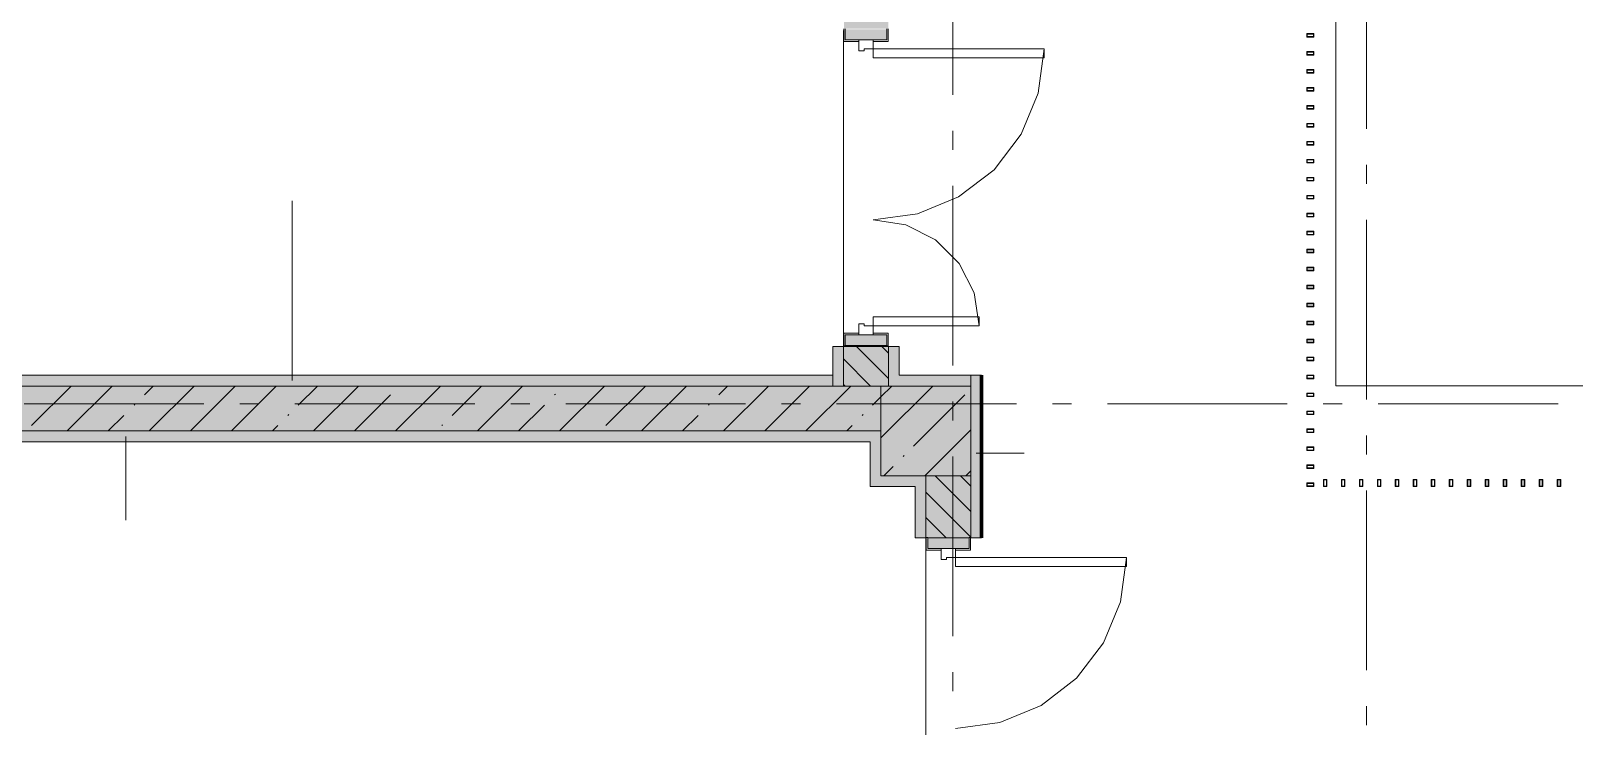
# Model space of a CAD drawing. Header units: millimetres. Extents: x -537608 to 253996, y -217170 to 186033.
# Drawn here: x -314203 to -305622, y 159128 to 162997 of the extents above; entities that cross this region are included whole.
import ezdxf

# ---------------------------------------------------------------- set-up
doc = ezdxf.new("R2010")
doc.units = ezdxf.units.MM
doc.layers.add('16) Лак 1.6м', color=160, linetype='Continuous', lineweight=90)
doc.layers.add('PDF _Геометрия', color=7, linetype='Continuous')
doc.layers.add('PDF _Сплошная заливка', color=7, linetype='Continuous', true_color=0xffffff)

msp = doc.modelspace()

# ---------------------------------------------------------------- hatches: boundary and pattern name
at = {"layer": 'PDF _Сплошная заливка', "transparency": 33554559}
h = msp.add_hatch(color=256, dxfattribs=at)
h.paths.add_polyline_path([(-309684.1803, 161020.9058), (-309434.1793, 161020.9058), (-309434.1793, 161241.2542), (-309684.1803, 161241.2542)], flags=0)
h.paths.add_polyline_path([(-309436.1773, 163006.2541), (-309434.1793, 163008.2542), (-309434.1793, 163321.2527), (-309684.1803, 163321.2527), (-309682.1738, 163008.2542), (-309436.1773, 163008.2542)], flags=0)
at = {"layer": 'PDF _Сплошная заливка', "true_color": 0xf4f4f4, "transparency": 33554559}
for points in [[(-309665.4669, 162946.2534), (-309444.1777, 162946.2534), (-309444.1777, 163006.2541), (-309674.182, 163006.2541), (-309674.182, 162946.2534)], [(-309674.182, 161246.2534), (-309444.1777, 161248.1888), (-309444.1777, 161306.254), (-309674.182, 161306.254), (-309674.182, 161248.1888)]]:
    msp.add_hatch(color=7, dxfattribs=at).paths.add_polyline_path(points)
at = {"layer": 'PDF _Сплошная заливка', "true_color": 0xfca910, "transparency": 33554559}
msp.add_hatch(color=40, dxfattribs=at).paths.add_polyline_path([(-309744.1788, 161020.9058), (-309744.1788, 161080.9065), (-316726.1726, 161080.9065), (-316726.1726, 161020.9058), (-310082.8987, 161020.9058)])
at = {"layer": 'PDF _Сплошная заливка', "true_color": 0xff7d7d, "transparency": 33554559}
for points in [[(-308976.1773, 161020.9058), (-308976.1773, 161080.9065), (-309434.1793, 161080.9065), (-309434.1793, 161020.9058), (-309248.0263, 161020.9058)], [(-309536.1777, 160710.9064), (-309476.1792, 160710.9064), (-309476.1792, 160770.9071), (-316416.1732, 160770.9071), (-316416.1732, 160710.9064), (-310082.8987, 160710.9064)], [(-309286.1767, 160460.9054), (-309226.1782, 160460.9054), (-309226.1782, 160520.9061), (-309476.1792, 160520.9061), (-309476.1792, 160460.9054)]]:
    msp.add_hatch(color=11, dxfattribs=at).paths.add_polyline_path(points)
at = {"layer": 'PDF _Сплошная заливка', "true_color": 0x6a8dc8, "transparency": 33554559}
h = msp.add_hatch(color=153, dxfattribs=at)
h.paths.add_polyline_path([(-308976.1773, 155370.9078), (-308916.1787, 155370.9078), (-308916.1787, 158416.2541), (-308976.1773, 158416.2541), (-308976.1773, 155584.597)], flags=0)
h.paths.add_polyline_path([(-308976.1773, 160176.2527), (-308916.1787, 160176.2527), (-308916.1787, 161080.9065), (-308976.1773, 161080.9065), (-308976.1773, 160520.9061)], flags=0)
at = {"layer": 'PDF _Сплошная заливка', "transparency": 33554559}
for points in [[(-309476.1792, 160770.9071), (-309476.1792, 161020.9058), (-316476.1803, 161020.9058), (-316476.1803, 160770.9071), (-310082.8987, 160770.9071)], [(-309476.1792, 160520.9061), (-308976.1773, 160520.9061), (-308976.1773, 161020.9058), (-309476.1792, 161020.9058), (-309476.1792, 160540.2396)]]:
    msp.add_hatch(color=256, dxfattribs=at).paths.add_polyline_path(points)
at = {"layer": 'PDF _Сплошная заливка', "true_color": 0xff7d7d, "transparency": 33554559}
h = msp.add_hatch(color=11, dxfattribs=at)
h.paths.add_polyline_path([(-309286.1767, 155501.254), (-309226.1782, 155501.254), (-309226.1782, 158416.2541), (-309286.1767, 158416.2541), (-309286.1767, 155561.2547)], flags=0)
h.paths.add_polyline_path([(-309226.1782, 160176.2527), (-309226.1782, 160460.9054), (-309286.1767, 160460.9054), (-309286.1767, 160176.2527)], flags=0)
at = {"layer": 'PDF _Сплошная заливка', "transparency": 33554559}
h = msp.add_hatch(color=256, dxfattribs=at)
h.paths.add_polyline_path([(-308976.1773, 155370.9078), (-308978.1752, 158414.254), (-309226.1782, 158414.254), (-309226.1782, 155370.9078)], flags=0)
h.paths.add_polyline_path([(-308976.1773, 160176.2527), (-308978.1752, 160520.9061), (-309226.1782, 160520.9061), (-309224.1803, 160178.2527), (-308978.1752, 160176.2527)], flags=0)

# ---------------------------------------------------------------- linework, layer by layer
at = {"layer": '16) Лак 1.6м'}
msp.add_lwpolyline([(-308916.1787, 161080.9065), (-308916.1787, 160176.2527)], dxfattribs=at)
at = {"layer": 'PDF _Геометрия', "color": 9, "lineweight": 9, "true_color": 0xc0c0c0}
for p, q in [((-306946.1746, 161021.2525), (-306946.1746, 167426.2526)), ((-309684.1803, 161241.2542), (-309684.1803, 162998.2537)), ((-309684.1803, 162998.2537), (-309684.1803, 161241.2542)), ((-305186.1782, 161021.2525), (-306946.1746, 161021.2525)), ((-309226.1782, 158416.2541), (-309226.1782, 160176.2527)), ((-309226.1782, 160176.2527), (-309226.1782, 158416.2541))]:
    msp.add_line(p, q, dxfattribs=at)
at = {"layer": 'PDF _Геометрия', "color": 253, "lineweight": 9, "true_color": 0xaaaaaa}
for p, q in [((-309076.1776, 162640.829), (-309076.1776, 163640.8307)), ((-306776.1774, 162450.9213), (-306776.1774, 163450.9208)), ((-309076.1776, 162334.9976), (-309076.1776, 162440.8304)), ((-306776.1774, 162145.0878), (-306776.1774, 162250.9205)), ((-309076.1776, 161134.9973), (-309076.1776, 162134.9969)), ((-306776.1774, 160945.0874), (-306776.1774, 161945.087)), ((-313240.4375, 160921.2543), (-314240.4414, 160921.2543)), ((-312934.6062, 160921.2543), (-313040.4368, 160921.2543)), ((-311734.6102, 160921.2543), (-312734.6054, 160921.2543)), ((-311428.7702, 160921.2543), (-311534.6094, 160921.2543)), ((-310228.7742, 160921.2543), (-311228.7781, 160921.2543)), ((-309922.9429, 160921.2543), (-310028.7734, 160921.2543)), ((-308722.9382, 160921.2543), (-309722.9421, 160921.2543)), ((-309076.1776, 160829.1638), (-309076.1776, 160934.9966)), ((-308417.1069, 160921.2543), (-308522.9374, 160921.2543)), ((-307217.1109, 160921.2543), (-308217.1061, 160921.2543)), ((-306911.2709, 160921.2543), (-307017.1101, 160921.2543)), ((-305711.2749, 160921.2543), (-306711.2788, 160921.2543)), ((-306776.1774, 160639.254), (-306776.1774, 160745.0888)), ((-309076.1776, 159629.1635), (-309076.1776, 160629.1631)), ((-309226.1782, 160526.254), (-309226.1782, 160519.2526)), ((-306776.1774, 159439.2536), (-306776.1774, 160439.2553)), ((-309076.1776, 159323.33), (-309076.1776, 159429.1627)), ((-306776.1774, 159133.4223), (-306776.1774, 159239.255))]:
    msp.add_line(p, q, dxfattribs=at)
at = {"layer": 'PDF _Геометрия', "lineweight": 9}
for p, q in [((-309682.1738, 163008.2542), (-309682.1738, 162938.2531)), ((-309674.182, 162946.2534), (-309674.182, 163008.2542)), ((-309674.182, 163006.2541), (-309674.182, 162946.2534)), ((-309444.1777, 163008.2542), (-309444.1777, 162946.2534)), ((-309444.1777, 162946.2534), (-309444.1777, 163006.2541)), ((-309436.1773, 162938.2531), (-309436.1773, 163008.2542)), ((-307108.6365, 162961.774), (-307108.6365, 162981.7728)), ((-307105.6396, 162978.7738), (-307105.6396, 162964.7731)), ((-307071.6401, 162964.7731), (-307071.6401, 162978.7738)), ((-307068.6432, 162981.7728), (-307068.6432, 162961.774)), ((-309682.1738, 162938.2531), (-309599.1817, 162938.2531)), ((-309599.1817, 162946.2534), (-309674.182, 162946.2534)), ((-309674.182, 162946.2534), (-309444.1777, 162946.2534)), ((-309519.1779, 162946.2534), (-309599.1817, 162946.2534)), ((-309599.1817, 162946.2534), (-309599.1817, 162886.2528)), ((-309599.1817, 162938.2531), (-309599.1817, 162946.2534)), ((-309599.1817, 162886.2528), (-309569.1782, 162886.2528)), ((-309569.1782, 162886.2528), (-309569.1782, 162896.2532)), ((-309569.1782, 162896.2532), (-309519.1779, 162896.2532)), ((-309519.1779, 162896.2532), (-309519.1779, 162946.2534)), ((-309444.1777, 162946.2534), (-309519.1779, 162946.2534)), ((-309519.1779, 162946.2534), (-309519.1779, 162938.2531)), ((-309519.1779, 162938.2531), (-309436.1773, 162938.2531)), ((-308569.1743, 162896.2532), (-309519.1779, 162896.2532)), ((-309519.1779, 162896.2532), (-309519.1779, 162846.2531)), ((-308569.1743, 162896.2532), (-308601.5461, 162650.3752)), ((-308569.1743, 162846.2531), (-308569.1743, 162896.2532)), ((-307108.6365, 162861.7737), (-307108.6365, 162881.7725)), ((-307105.6396, 162878.7734), (-307105.6396, 162864.7728)), ((-307071.6401, 162864.7728), (-307071.6401, 162878.7734)), ((-307068.6432, 162881.7725), (-307068.6432, 162861.7737)), ((-309519.1779, 162846.2531), (-308569.1743, 162846.2531)), ((-307108.6365, 162761.7733), (-307108.6365, 162781.7721)), ((-307105.6396, 162778.773), (-307105.6396, 162764.7724)), ((-307071.6401, 162764.7724), (-307071.6401, 162778.773)), ((-307068.6432, 162781.7721), (-307068.6432, 162761.7733)), ((-308601.5461, 162650.3752), (-308696.4569, 162421.2535)), ((-307108.6365, 162664.0873), (-307108.6365, 162681.7738)), ((-307105.6396, 162678.7727), (-307105.6396, 162664.7742)), ((-307071.6401, 162664.7742), (-307071.6401, 162678.7727)), ((-307068.6432, 162681.7738), (-307068.6432, 162664.0873)), ((-307108.6365, 162561.7726), (-307108.6365, 162581.7735)), ((-307105.6396, 162578.7722), (-307105.6396, 162564.7737)), ((-307071.6401, 162564.7737), (-307071.6401, 162578.7722)), ((-307068.6432, 162581.7735), (-307068.6432, 162561.7726)), ((-307108.6365, 162461.7721), (-307108.6365, 162481.7731)), ((-307105.6396, 162478.774), (-307105.6396, 162464.7734)), ((-307071.6401, 162464.7734), (-307071.6401, 162478.774)), ((-307068.6432, 162481.7731), (-307068.6432, 162461.7721)), ((-308696.4569, 162421.2535), (-308847.4306, 162224.5016)), ((-307108.6365, 162361.7739), (-307108.6365, 162381.7727)), ((-307105.6396, 162378.7736), (-307105.6396, 162364.773)), ((-307071.6401, 162364.773), (-307071.6401, 162378.7736)), ((-307068.6432, 162381.7727), (-307068.6432, 162361.7739)), ((-307108.6365, 162261.7736), (-307108.6365, 162281.7723)), ((-307105.6396, 162278.7732), (-307105.6396, 162264.7726)), ((-307071.6401, 162264.7726), (-307071.6401, 162278.7732)), ((-307068.6432, 162281.7723), (-307068.6432, 162261.7736)), ((-308847.4306, 162224.5016), (-309044.1761, 162073.53)), ((-307108.6365, 162161.7731), (-307108.6365, 162181.7741)), ((-307105.6396, 162178.7729), (-307105.6396, 162164.7722)), ((-307071.6401, 162164.7722), (-307071.6401, 162178.7729)), ((-307068.6432, 162181.7741), (-307068.6432, 162161.7731)), ((-312750.6836, 161050.9051), (-312750.6836, 162050.9068)), ((-309044.1761, 162073.53), (-309273.3021, 161978.6235)), ((-307108.6365, 162061.7728), (-307108.6365, 162081.7737)), ((-307105.6396, 162078.7725), (-307105.6396, 162064.774)), ((-307071.6401, 162064.774), (-307071.6401, 162078.7725)), ((-307068.6432, 162081.7737), (-307068.6432, 162061.7728)), ((-309273.3021, 161978.6235), (-309519.1779, 161946.2539)), ((-309519.1779, 161946.2539), (-309336.8573, 161917.3763)), ((-307108.6365, 161961.7724), (-307108.6365, 161981.7733)), ((-307105.6396, 161978.7743), (-307105.6396, 161964.7736)), ((-307071.6401, 161964.7736), (-307071.6401, 161978.7743)), ((-307068.6432, 161981.7733), (-307068.6432, 161961.7724)), ((-309336.8573, 161917.3763), (-309172.3888, 161833.5726)), ((-309172.3888, 161833.5726), (-309041.8595, 161703.0477)), ((-307108.6365, 161861.7741), (-307108.6365, 161881.7729)), ((-307105.6396, 161878.7739), (-307105.6396, 161864.7732)), ((-307071.6401, 161864.7732), (-307071.6401, 161878.7739)), ((-307068.6432, 161881.7729), (-307068.6432, 161861.7741)), ((-307108.6365, 161761.7738), (-307108.6365, 161781.7726)), ((-307105.6396, 161778.7735), (-307105.6396, 161764.7728)), ((-307071.6401, 161764.7728), (-307071.6401, 161778.7735)), ((-307068.6432, 161781.7726), (-307068.6432, 161761.7738)), ((-309041.8595, 161703.0477), (-308958.058, 161538.5728)), ((-307108.6365, 161661.7734), (-307108.6365, 161681.7743)), ((-307105.6396, 161678.7731), (-307105.6396, 161664.7724)), ((-307071.6401, 161664.7724), (-307071.6401, 161678.7731)), ((-307068.6432, 161681.7743), (-307068.6432, 161661.7734)), ((-307108.6365, 161561.773), (-307108.6365, 161581.7739)), ((-307105.6396, 161578.7727), (-307105.6396, 161564.7742)), ((-307071.6401, 161564.7742), (-307071.6401, 161578.7727)), ((-307068.6432, 161581.7739), (-307068.6432, 161561.773)), ((-308958.058, 161538.5728), (-308929.174, 161356.2542)), ((-308929.174, 161406.2544), (-309519.1779, 161406.2544)), ((-309519.1779, 161406.2544), (-309519.1779, 161356.2542)), ((-308929.174, 161356.2542), (-308929.174, 161406.2544)), ((-307108.6365, 161461.7726), (-307108.6365, 161481.7736)), ((-307105.6396, 161478.7723), (-307105.6396, 161464.7738)), ((-307071.6401, 161464.7738), (-307071.6401, 161478.7723)), ((-307068.6432, 161481.7736), (-307068.6432, 161461.7726)), ((-309569.1782, 161366.2525), (-309599.1817, 161366.2525)), ((-309599.1817, 161366.2525), (-309599.1817, 161306.254)), ((-309569.1782, 161356.2542), (-309569.1782, 161366.2525)), ((-309519.1779, 161356.2542), (-309569.1782, 161356.2542)), ((-309519.1779, 161356.2542), (-308929.174, 161356.2542)), ((-309519.1779, 161306.254), (-309519.1779, 161356.2542)), ((-307108.6365, 161361.7744), (-307108.6365, 161381.7731)), ((-307105.6396, 161378.7741), (-307105.6396, 161364.7734)), ((-307071.6401, 161364.7734), (-307071.6401, 161378.7741)), ((-307068.6432, 161381.7731), (-307068.6432, 161361.7744)), ((-309744.1788, 161080.9065), (-309744.1788, 161241.2542)), ((-309744.1788, 161241.2542), (-309684.1803, 161241.2542)), ((-309434.1793, 161241.2542), (-309684.1803, 161241.2542)), ((-309684.1803, 161241.2542), (-309684.1803, 161020.9058)), ((-309684.1803, 161241.2542), (-309684.1803, 161020.9058)), ((-309599.1817, 161314.2544), (-309682.1738, 161314.2544)), ((-309682.1738, 161314.2544), (-309682.1738, 161244.2533)), ((-309682.1738, 161244.2533), (-309674.182, 161244.2533)), ((-309674.182, 161244.2533), (-309674.182, 161306.254)), ((-309674.182, 161306.254), (-309599.1817, 161306.254)), ((-309674.182, 161306.254), (-309674.182, 161246.2534)), ((-309444.1777, 161306.254), (-309674.182, 161306.254)), ((-309674.182, 161246.2534), (-309444.1777, 161246.2534)), ((-309434.1793, 161063.0521), (-309612.375, 161241.2542)), ((-309599.1817, 161306.254), (-309599.1817, 161314.2544)), ((-309599.1817, 161306.254), (-309519.1779, 161306.254)), ((-309436.1773, 161314.2544), (-309519.1779, 161314.2544)), ((-309519.1779, 161314.2544), (-309519.1779, 161306.254)), ((-309519.1779, 161306.254), (-309444.1777, 161306.254)), ((-309434.1793, 161204.4732), (-309470.9604, 161241.2542)), ((-309444.1777, 161306.254), (-309444.1777, 161244.2533)), ((-309444.1777, 161246.2534), (-309444.1777, 161306.254)), ((-309444.1777, 161244.2533), (-309436.1773, 161244.2533)), ((-309436.1773, 161244.2533), (-309436.1773, 161314.2544)), ((-309374.1808, 161241.2542), (-309434.1793, 161241.2542)), ((-309434.1793, 161080.9065), (-309434.1793, 161241.2542)), ((-309434.1793, 161241.2542), (-309434.1793, 161080.9065)), ((-309374.1808, 161080.9065), (-309374.1808, 161241.2542)), ((-307108.6365, 161261.774), (-307108.6365, 161281.7728)), ((-307105.6396, 161278.7737), (-307105.6396, 161264.7731)), ((-307071.6401, 161264.7731), (-307071.6401, 161278.7737)), ((-307068.6432, 161281.7728), (-307068.6432, 161261.774)), ((-309533.4564, 161020.9058), (-309684.1803, 161171.632)), ((-307108.6365, 161161.7736), (-307108.6365, 161181.7724)), ((-307105.6396, 161178.7733), (-307105.6396, 161164.7727)), ((-307071.6401, 161164.7727), (-307071.6401, 161178.7733)), ((-307068.6432, 161181.7724), (-307068.6432, 161161.7736)), ((-316666.1741, 161080.9065), (-309744.1788, 161080.9065)), ((-309744.1788, 161020.9058), (-309744.1788, 161080.9065)), ((-309434.1793, 161080.9065), (-309434.1793, 161020.9058)), ((-309434.1793, 161020.9058), (-309434.1793, 161080.9065)), ((-308976.1773, 161080.9065), (-309374.1808, 161080.9065)), ((-308916.1787, 161080.9065), (-308976.1773, 161080.9065)), ((-308976.1773, 161020.9058), (-308976.1773, 161080.9065)), ((-308916.1787, 160176.2527), (-308916.1787, 161080.9065)), ((-307108.6365, 161061.7732), (-307108.6365, 161081.7741)), ((-307105.6396, 161078.773), (-307105.6396, 161064.7745)), ((-307071.6401, 161064.7745), (-307071.6401, 161078.773)), ((-307068.6432, 161081.7741), (-307068.6432, 161061.7732)), ((-309744.1788, 161020.9058), (-316476.1803, 161020.9058)), ((-316476.1803, 161020.9058), (-309744.1788, 161020.9058)), ((-314198.9066, 160800.3444), (-313978.3408, 161020.9058)), ((-314000.2493, 160770.9071), (-313750.2484, 161020.9058)), ((-313571.6393, 160971.418), (-313522.1472, 161020.9058)), ((-313544.047, 160770.9071), (-313294.0461, 161020.9058)), ((-313315.9546, 160770.9071), (-313065.9536, 161020.9058)), ((-313087.8534, 160770.9071), (-312837.8524, 161020.9058)), ((-312716.2622, 160914.3928), (-312609.7514, 161020.9058)), ((-312631.6598, 160770.9071), (-312381.6588, 161020.9058)), ((-312175.4576, 160770.9071), (-311925.4566, 161020.9058)), ((-311860.8939, 160857.3697), (-311697.3641, 161020.9058)), ((-311719.2639, 160770.9071), (-311469.263, 161020.9058)), ((-311290.654, 160971.418), (-311285.9088, 160976.1611)), ((-311263.0617, 160770.9071), (-311013.0607, 161020.9058)), ((-311005.5254, 160800.3444), (-310784.9682, 161020.9058)), ((-310806.8681, 160770.9071), (-310556.8671, 161020.9058)), ((-310378.2581, 160971.418), (-310328.766, 161020.9058)), ((-310350.6744, 160770.9071), (-310100.6735, 161020.9058)), ((-310122.5733, 160770.9071), (-309872.5724, 161020.9058)), ((-309894.4722, 160770.9071), (-309644.4712, 161020.9058)), ((-309684.1803, 161020.9058), (-309744.1788, 161020.9058)), ((-309674.8709, 161020.9058), (-309684.1803, 161030.2109)), ((-309684.1803, 161020.9058), (-309476.1792, 161020.9058)), ((-309476.1792, 160961.1033), (-309416.3787, 161020.9058)), ((-309476.1792, 160733.0043), (-309188.2776, 161020.9058)), ((-308976.1773, 161020.9058), (-309476.1792, 161020.9058)), ((-309476.1792, 161020.9058), (-309476.1792, 160520.9061)), ((-308976.1773, 160520.9061), (-308976.1773, 161020.9058)), ((-307108.6365, 160961.7729), (-307108.6365, 160981.7738)), ((-307105.6396, 160978.7725), (-307105.6396, 160964.774)), ((-307071.6401, 160964.774), (-307071.6401, 160978.7725)), ((-307068.6432, 160981.7738), (-307068.6432, 160961.7729)), ((-313628.6581, 160914.3928), (-313623.9216, 160919.1358)), ((-312403.5587, 160770.9071), (-312203.0412, 160971.418)), ((-311491.1628, 160770.9071), (-311347.6727, 160914.3928)), ((-310435.2855, 160914.3928), (-310430.5404, 160919.1358)), ((-309522.8897, 160914.3928), (-309476.1792, 160961.1033)), ((-309294.7885, 160686.296), (-309009.6686, 160971.418)), ((-313772.1481, 160770.9071), (-313685.6855, 160857.3697)), ((-312773.2897, 160857.3697), (-312768.5532, 160862.1104)), ((-311917.9212, 160800.3444), (-311913.1761, 160805.0852)), ((-310578.7669, 160770.9071), (-310492.3044, 160857.3697)), ((-309579.9085, 160857.3697), (-309575.1719, 160862.1104)), ((-307108.6365, 160861.7724), (-307108.6365, 160881.7734)), ((-307105.6396, 160878.7743), (-307105.6396, 160864.7737)), ((-307071.6401, 160864.7737), (-307071.6401, 160878.7743)), ((-307068.6432, 160881.7734), (-307068.6432, 160861.7724)), ((-316416.1732, 160770.9071), (-309476.1792, 160770.9071)), ((-309476.1792, 160770.9071), (-316416.1732, 160770.9071)), ((-313674.2232, 160740.9056), (-313674.2232, 160274.7567)), ((-312859.7523, 160770.9071), (-312830.3171, 160800.3444)), ((-309666.3711, 160770.9071), (-309636.9359, 160800.3444)), ((-309232.0773, 160520.9061), (-308976.1773, 160776.8083)), ((-307108.6365, 160761.7742), (-307108.6365, 160781.773)), ((-307105.6396, 160778.7739), (-307105.6396, 160764.7733)), ((-307071.6401, 160764.7733), (-307071.6401, 160778.7739)), ((-307068.6432, 160781.773), (-307068.6432, 160761.7742)), ((-309536.1777, 160710.9064), (-316416.1732, 160710.9064)), ((-309536.1777, 160460.9054), (-309536.1777, 160710.9064)), ((-309351.816, 160629.2707), (-309347.0708, 160634.0115)), ((-308946.1823, 160647.8227), (-308680.0256, 160647.8227)), ((-307108.6365, 160661.7739), (-307108.6365, 160681.7727)), ((-307105.6396, 160678.7736), (-307105.6396, 160664.7729)), ((-307071.6401, 160664.7729), (-307071.6401, 160678.7736)), ((-307068.6432, 160681.7727), (-307068.6432, 160661.7739)), ((-309460.1784, 160520.9061), (-309408.8348, 160572.2454)), ((-309003.9848, 160520.9061), (-308976.1773, 160548.7094)), ((-307108.6365, 160561.7734), (-307108.6365, 160581.7744)), ((-307105.6396, 160578.7732), (-307105.6396, 160564.7725)), ((-307071.6401, 160564.7725), (-307071.6401, 160578.7732)), ((-307068.6432, 160581.7744), (-307068.6432, 160561.7734)), ((-309476.1792, 160460.9054), (-309536.1777, 160460.9054)), ((-309476.1792, 160520.9061), (-308976.1773, 160520.9061)), ((-309286.1767, 160460.9054), (-309476.1792, 160460.9054)), ((-309286.1767, 160176.2527), (-309286.1767, 160460.9054)), ((-309226.1782, 160460.9054), (-309226.1782, 160520.9061)), ((-309226.1782, 160520.9061), (-309226.1782, 160460.9054)), ((-309226.1782, 160176.2527), (-309226.1782, 160460.9054)), ((-309226.1782, 160460.9054), (-309226.1782, 160176.2527)), ((-308976.1773, 160322.21), (-309174.8776, 160520.9061)), ((-308976.1773, 160463.631), (-309033.4545, 160520.9061)), ((-308976.1773, 160176.2527), (-308976.1773, 160520.9061)), ((-308976.1773, 160520.9061), (-308976.1773, 160176.2527)), ((-307108.6365, 160461.7731), (-307108.6365, 160481.774)), ((-307105.6396, 160478.7728), (-307105.6396, 160464.7743)), ((-307071.6401, 160464.7743), (-307071.6401, 160478.7728)), ((-307068.6432, 160481.774), (-307068.6432, 160461.7731)), ((-307016.18, 160501.2539), (-306996.1748, 160501.2539)), ((-306996.1748, 160461.2542), (-307016.18, 160461.2542)), ((-306999.1803, 160498.2527), (-307013.1745, 160498.2527)), ((-307013.1745, 160464.2533), (-306999.1803, 160464.2533)), ((-306916.1797, 160501.2539), (-306896.1744, 160501.2539)), ((-306896.1744, 160461.2542), (-306916.1797, 160461.2542)), ((-306899.1799, 160498.2527), (-306913.1827, 160498.2527)), ((-306913.1827, 160464.2533), (-306899.1799, 160464.2533)), ((-306816.1793, 160501.2539), (-306796.1826, 160501.2539)), ((-306796.1826, 160461.2542), (-306816.1793, 160461.2542)), ((-306799.1795, 160498.2527), (-306813.1824, 160498.2527)), ((-306813.1824, 160464.2533), (-306799.1795, 160464.2533)), ((-306716.1789, 160501.2539), (-306696.1823, 160501.2539)), ((-306696.1823, 160461.2542), (-306716.1789, 160461.2542)), ((-306699.1792, 160498.2527), (-306713.1819, 160498.2527)), ((-306713.1819, 160464.2533), (-306699.1792, 160464.2533)), ((-306616.1785, 160501.2539), (-306596.1819, 160501.2539)), ((-306596.1819, 160461.2542), (-306616.1785, 160461.2542)), ((-306599.1788, 160498.2527), (-306613.1816, 160498.2527)), ((-306613.1816, 160464.2533), (-306599.1788, 160464.2533)), ((-306516.1781, 160501.2539), (-306496.1815, 160501.2539)), ((-306496.1815, 160461.2542), (-306516.1781, 160461.2542)), ((-306499.1784, 160498.2527), (-306513.1812, 160498.2527)), ((-306513.1812, 160464.2533), (-306499.1784, 160464.2533)), ((-306416.1777, 160501.2539), (-306396.1811, 160501.2539)), ((-306396.1811, 160461.2542), (-306416.1777, 160461.2542)), ((-306399.178, 160498.2527), (-306413.1808, 160498.2527)), ((-306413.1808, 160464.2533), (-306399.178, 160464.2533)), ((-306316.1774, 160501.2539), (-306296.1807, 160501.2539)), ((-306296.1807, 160461.2542), (-306316.1774, 160461.2542)), ((-306299.1776, 160498.2527), (-306313.1804, 160498.2527)), ((-306313.1804, 160464.2533), (-306299.1776, 160464.2533)), ((-306216.1769, 160501.2539), (-306196.1803, 160501.2539)), ((-306196.1803, 160461.2542), (-306216.1769, 160461.2542)), ((-306199.1773, 160498.2527), (-306213.18, 160498.2527)), ((-306213.18, 160464.2533), (-306199.1773, 160464.2533)), ((-306116.1766, 160501.2539), (-306096.18, 160501.2539)), ((-306096.18, 160461.2542), (-306116.1766, 160461.2542)), ((-306099.1768, 160498.2527), (-306113.1796, 160498.2527)), ((-306113.1796, 160464.2533), (-306099.1768, 160464.2533)), ((-306016.1762, 160501.2539), (-305996.1795, 160501.2539)), ((-305996.1795, 160461.2542), (-306016.1762, 160461.2542)), ((-305999.1765, 160498.2527), (-306013.1793, 160498.2527)), ((-306013.1793, 160464.2533), (-305999.1765, 160464.2533)), ((-305916.1758, 160501.2539), (-305896.1792, 160501.2539)), ((-305896.1792, 160461.2542), (-305916.1758, 160461.2542)), ((-305899.1761, 160498.2527), (-305913.1789, 160498.2527)), ((-305913.1789, 160464.2533), (-305899.1761, 160464.2533)), ((-305816.1755, 160501.2539), (-305796.1788, 160501.2539)), ((-305796.1788, 160461.2542), (-305816.1755, 160461.2542)), ((-305799.1757, 160498.2527), (-305813.1785, 160498.2527)), ((-305813.1785, 160464.2533), (-305799.1757, 160464.2533)), ((-305716.175, 160501.2539), (-305696.1784, 160501.2539)), ((-305696.1784, 160461.2542), (-305716.175, 160461.2542)), ((-305699.1753, 160498.2527), (-305713.1781, 160498.2527)), ((-305713.1781, 160464.2533), (-305699.1753, 160464.2533)), ((-308976.1773, 160180.7889), (-309226.1782, 160430.7878)), ((-309113.0621, 160176.2527), (-309226.1782, 160289.3667)), ((-309226.1782, 160176.2527), (-309286.1767, 160176.2527)), ((-309216.1799, 160178.2527), (-309224.1803, 160178.2527)), ((-309224.1803, 160178.2527), (-309224.1803, 160108.2538)), ((-309216.1799, 160116.2542), (-309216.1799, 160178.2527)), ((-308986.1756, 160176.2527), (-309216.1799, 160176.2527)), ((-309216.1799, 160176.2527), (-309216.1799, 160116.2542)), ((-309141.1796, 160116.2542), (-309216.1799, 160116.2542)), ((-309216.1799, 160116.2542), (-308986.1756, 160116.2542)), ((-309061.1759, 160116.2542), (-309141.1796, 160116.2542)), ((-309141.1796, 160116.2542), (-309141.1796, 160056.2535)), ((-309141.1796, 160108.2538), (-309141.1796, 160116.2542)), ((-309061.1759, 160066.254), (-309061.1759, 160116.2542)), ((-308986.1756, 160116.2542), (-309061.1759, 160116.2542)), ((-309061.1759, 160116.2542), (-309061.1759, 160108.2538)), ((-308986.1756, 160178.2527), (-308986.1756, 160116.2542)), ((-308978.1752, 160178.2527), (-308986.1756, 160178.2527)), ((-308986.1756, 160116.2542), (-308986.1756, 160176.2527)), ((-308978.1752, 160108.2538), (-308978.1752, 160178.2527)), ((-308976.1773, 160176.2527), (-308916.1787, 160176.2527)), ((-309224.1803, 160108.2538), (-309141.1796, 160108.2538)), ((-309141.1796, 160056.2535), (-309111.176, 160056.2535)), ((-309111.176, 160056.2535), (-309111.176, 160066.254)), ((-309111.176, 160066.254), (-309061.1759, 160066.254)), ((-309061.1759, 160108.2538), (-308978.1752, 160108.2538)), ((-308111.1808, 160066.254), (-309061.1759, 160066.254)), ((-309061.1759, 160066.254), (-309061.1759, 160016.2538)), ((-308111.1808, 160066.254), (-308143.5526, 159820.376)), ((-308111.1808, 160016.2538), (-308111.1808, 160066.254)), ((-309061.1759, 160016.2538), (-308111.1808, 160016.2538)), ((-308143.5526, 159820.376), (-308238.4548, 159591.2543)), ((-308238.4548, 159591.2543), (-308389.4285, 159394.5023)), ((-308389.4285, 159394.5023), (-308586.174, 159243.5308)), ((-308586.174, 159243.5308), (-308815.2999, 159148.6243)), ((-308815.2999, 159148.6243), (-309061.1759, 159116.2546))]:
    msp.add_line(p, q, dxfattribs=at)
at = {"layer": 'PDF _Геометрия', "lineweight": 20}
for p, q in [((-307108.6365, 162981.7728), (-307108.6365, 162961.774)), ((-307068.6432, 162981.7728), (-307108.6365, 162981.7728)), ((-307108.6365, 162961.774), (-307068.6432, 162961.774)), ((-307105.6396, 162964.7731), (-307105.6396, 162978.7738)), ((-307105.6396, 162978.7738), (-307071.6401, 162978.7738)), ((-307071.6401, 162964.7731), (-307105.6396, 162964.7731)), ((-307071.6401, 162978.7738), (-307071.6401, 162964.7731)), ((-307068.6432, 162961.774), (-307068.6432, 162981.7728)), ((-307108.6365, 162881.7725), (-307108.6365, 162861.7737)), ((-307068.6432, 162881.7725), (-307108.6365, 162881.7725)), ((-307105.6396, 162864.7728), (-307105.6396, 162878.7734)), ((-307105.6396, 162878.7734), (-307071.6401, 162878.7734)), ((-307071.6401, 162864.7728), (-307105.6396, 162864.7728)), ((-307071.6401, 162878.7734), (-307071.6401, 162864.7728)), ((-307068.6432, 162861.7737), (-307068.6432, 162881.7725)), ((-307108.6365, 162861.7737), (-307068.6432, 162861.7737)), ((-307108.6365, 162781.7721), (-307108.6365, 162761.7733)), ((-307068.6432, 162781.7721), (-307108.6365, 162781.7721)), ((-307105.6396, 162764.7724), (-307105.6396, 162778.773)), ((-307105.6396, 162778.773), (-307071.6401, 162778.773)), ((-307071.6401, 162778.773), (-307071.6401, 162764.7724)), ((-307068.6432, 162761.7733), (-307068.6432, 162781.7721)), ((-307108.6365, 162761.7733), (-307068.6432, 162761.7733)), ((-307071.6401, 162764.7724), (-307105.6396, 162764.7724)), ((-307108.6365, 162681.7738), (-307108.6365, 162661.7729)), ((-307068.6432, 162681.7738), (-307108.6365, 162681.7738)), ((-307108.6365, 162661.7729), (-307068.6432, 162661.7729)), ((-307105.6396, 162664.7742), (-307105.6396, 162678.7727)), ((-307105.6396, 162678.7727), (-307071.6401, 162678.7727)), ((-307071.6401, 162664.7742), (-307105.6396, 162664.7742)), ((-307071.6401, 162678.7727), (-307071.6401, 162664.7742)), ((-307068.6432, 162661.7729), (-307068.6432, 162681.7738)), ((-307108.6365, 162581.7735), (-307108.6365, 162561.7726)), ((-307068.6432, 162581.7735), (-307108.6365, 162581.7735)), ((-307108.6365, 162561.7726), (-307068.6432, 162561.7726)), ((-307105.6396, 162564.7737), (-307105.6396, 162578.7722)), ((-307105.6396, 162578.7722), (-307071.6401, 162578.7722)), ((-307071.6401, 162564.7737), (-307105.6396, 162564.7737)), ((-307071.6401, 162578.7722), (-307071.6401, 162564.7737)), ((-307068.6432, 162561.7726), (-307068.6432, 162581.7735)), ((-307108.6365, 162481.7731), (-307108.6365, 162461.7721)), ((-307068.6432, 162481.7731), (-307108.6365, 162481.7731)), ((-307108.6365, 162461.7721), (-307068.6432, 162461.7721)), ((-307105.6396, 162464.7734), (-307105.6396, 162478.774)), ((-307105.6396, 162478.774), (-307071.6401, 162478.774)), ((-307071.6401, 162464.7734), (-307105.6396, 162464.7734)), ((-307071.6401, 162478.774), (-307071.6401, 162464.7734)), ((-307068.6432, 162461.7721), (-307068.6432, 162481.7731)), ((-307108.6365, 162381.7727), (-307108.6365, 162361.7739)), ((-307068.6432, 162381.7727), (-307108.6365, 162381.7727)), ((-307108.6365, 162361.7739), (-307068.6432, 162361.7739)), ((-307105.6396, 162364.773), (-307105.6396, 162378.7736)), ((-307105.6396, 162378.7736), (-307071.6401, 162378.7736)), ((-307071.6401, 162364.773), (-307105.6396, 162364.773)), ((-307071.6401, 162378.7736), (-307071.6401, 162364.773)), ((-307068.6432, 162361.7739), (-307068.6432, 162381.7727)), ((-307108.6365, 162281.7723), (-307108.6365, 162261.7736)), ((-307068.6432, 162281.7723), (-307108.6365, 162281.7723)), ((-307108.6365, 162261.7736), (-307068.6432, 162261.7736)), ((-307105.6396, 162264.7726), (-307105.6396, 162278.7732)), ((-307105.6396, 162278.7732), (-307071.6401, 162278.7732)), ((-307071.6401, 162264.7726), (-307105.6396, 162264.7726)), ((-307071.6401, 162278.7732), (-307071.6401, 162264.7726)), ((-307068.6432, 162261.7736), (-307068.6432, 162281.7723)), ((-307108.6365, 162181.7741), (-307108.6365, 162161.7731)), ((-307068.6432, 162181.7741), (-307108.6365, 162181.7741)), ((-307105.6396, 162164.7722), (-307105.6396, 162178.7729)), ((-307105.6396, 162178.7729), (-307071.6401, 162178.7729)), ((-307071.6401, 162178.7729), (-307071.6401, 162164.7722)), ((-307068.6432, 162161.7731), (-307068.6432, 162181.7741)), ((-307108.6365, 162161.7731), (-307068.6432, 162161.7731)), ((-307071.6401, 162164.7722), (-307105.6396, 162164.7722)), ((-307108.6365, 162081.7737), (-307108.6365, 162061.7728)), ((-307068.6432, 162081.7737), (-307108.6365, 162081.7737)), ((-307108.6365, 162061.7728), (-307068.6432, 162061.7728)), ((-307105.6396, 162064.774), (-307105.6396, 162078.7725)), ((-307105.6396, 162078.7725), (-307071.6401, 162078.7725)), ((-307071.6401, 162064.774), (-307105.6396, 162064.774)), ((-307071.6401, 162078.7725), (-307071.6401, 162064.774)), ((-307068.6432, 162061.7728), (-307068.6432, 162081.7737)), ((-307108.6365, 161981.7733), (-307108.6365, 161961.7724)), ((-307068.6432, 161981.7733), (-307108.6365, 161981.7733)), ((-307108.6365, 161961.7724), (-307068.6432, 161961.7724)), ((-307105.6396, 161964.7736), (-307105.6396, 161978.7743)), ((-307105.6396, 161978.7743), (-307071.6401, 161978.7743)), ((-307071.6401, 161964.7736), (-307105.6396, 161964.7736)), ((-307071.6401, 161978.7743), (-307071.6401, 161964.7736)), ((-307068.6432, 161961.7724), (-307068.6432, 161981.7733)), ((-307108.6365, 161881.7729), (-307108.6365, 161861.7741)), ((-307068.6432, 161881.7729), (-307108.6365, 161881.7729)), ((-307108.6365, 161861.7741), (-307068.6432, 161861.7741)), ((-307105.6396, 161864.7732), (-307105.6396, 161878.7739)), ((-307105.6396, 161878.7739), (-307071.6401, 161878.7739)), ((-307071.6401, 161864.7732), (-307105.6396, 161864.7732)), ((-307071.6401, 161878.7739), (-307071.6401, 161864.7732)), ((-307068.6432, 161861.7741), (-307068.6432, 161881.7729)), ((-307108.6365, 161781.7726), (-307108.6365, 161761.7738)), ((-307068.6432, 161781.7726), (-307108.6365, 161781.7726)), ((-307108.6365, 161761.7738), (-307068.6432, 161761.7738)), ((-307105.6396, 161764.7728), (-307105.6396, 161778.7735)), ((-307105.6396, 161778.7735), (-307071.6401, 161778.7735)), ((-307071.6401, 161764.7728), (-307105.6396, 161764.7728)), ((-307071.6401, 161778.7735), (-307071.6401, 161764.7728)), ((-307068.6432, 161761.7738), (-307068.6432, 161781.7726)), ((-307108.6365, 161681.7743), (-307108.6365, 161661.7734)), ((-307068.6432, 161681.7743), (-307108.6365, 161681.7743)), ((-307108.6365, 161661.7734), (-307068.6432, 161661.7734)), ((-307105.6396, 161664.7724), (-307105.6396, 161678.7731)), ((-307105.6396, 161678.7731), (-307071.6401, 161678.7731)), ((-307071.6401, 161664.7724), (-307105.6396, 161664.7724)), ((-307071.6401, 161678.7731), (-307071.6401, 161664.7724)), ((-307068.6432, 161661.7734), (-307068.6432, 161681.7743)), ((-307108.6365, 161581.7739), (-307108.6365, 161561.773)), ((-307068.6432, 161581.7739), (-307108.6365, 161581.7739)), ((-307105.6396, 161564.7742), (-307105.6396, 161578.7727)), ((-307105.6396, 161578.7727), (-307071.6401, 161578.7727)), ((-307071.6401, 161578.7727), (-307071.6401, 161564.7742)), ((-307068.6432, 161561.773), (-307068.6432, 161581.7739)), ((-307108.6365, 161561.773), (-307068.6432, 161561.773)), ((-307071.6401, 161564.7742), (-307105.6396, 161564.7742)), ((-307108.6365, 161481.7736), (-307108.6365, 161461.7726)), ((-307068.6432, 161481.7736), (-307108.6365, 161481.7736)), ((-307108.6365, 161461.7726), (-307068.6432, 161461.7726)), ((-307105.6396, 161464.7738), (-307105.6396, 161478.7723)), ((-307105.6396, 161478.7723), (-307071.6401, 161478.7723)), ((-307071.6401, 161464.7738), (-307105.6396, 161464.7738)), ((-307071.6401, 161478.7723), (-307071.6401, 161464.7738)), ((-307068.6432, 161461.7726), (-307068.6432, 161481.7736)), ((-307108.6365, 161381.7731), (-307108.6365, 161361.7744)), ((-307068.6432, 161381.7731), (-307108.6365, 161381.7731)), ((-307108.6365, 161361.7744), (-307068.6432, 161361.7744)), ((-307105.6396, 161364.7734), (-307105.6396, 161378.7741)), ((-307105.6396, 161378.7741), (-307071.6401, 161378.7741)), ((-307071.6401, 161364.7734), (-307105.6396, 161364.7734)), ((-307071.6401, 161378.7741), (-307071.6401, 161364.7734)), ((-307068.6432, 161361.7744), (-307068.6432, 161381.7731)), ((-307108.6365, 161281.7728), (-307108.6365, 161261.774)), ((-307068.6432, 161281.7728), (-307108.6365, 161281.7728)), ((-307108.6365, 161261.774), (-307068.6432, 161261.774)), ((-307105.6396, 161264.7731), (-307105.6396, 161278.7737)), ((-307105.6396, 161278.7737), (-307071.6401, 161278.7737)), ((-307071.6401, 161264.7731), (-307105.6396, 161264.7731)), ((-307071.6401, 161278.7737), (-307071.6401, 161264.7731)), ((-307068.6432, 161261.774), (-307068.6432, 161281.7728)), ((-307108.6365, 161181.7724), (-307108.6365, 161161.7736)), ((-307068.6432, 161181.7724), (-307108.6365, 161181.7724)), ((-307108.6365, 161161.7736), (-307068.6432, 161161.7736)), ((-307105.6396, 161164.7727), (-307105.6396, 161178.7733)), ((-307105.6396, 161178.7733), (-307071.6401, 161178.7733)), ((-307071.6401, 161164.7727), (-307105.6396, 161164.7727)), ((-307071.6401, 161178.7733), (-307071.6401, 161164.7727)), ((-307068.6432, 161161.7736), (-307068.6432, 161181.7724)), ((-307108.6365, 161081.7741), (-307108.6365, 161061.7732)), ((-307068.6432, 161081.7741), (-307108.6365, 161081.7741)), ((-307108.6365, 161061.7732), (-307068.6432, 161061.7732)), ((-307105.6396, 161064.7745), (-307105.6396, 161078.773)), ((-307105.6396, 161078.773), (-307071.6401, 161078.773)), ((-307071.6401, 161064.7745), (-307105.6396, 161064.7745)), ((-307071.6401, 161078.773), (-307071.6401, 161064.7745)), ((-307068.6432, 161061.7732), (-307068.6432, 161081.7741)), ((-307108.6365, 160981.7738), (-307108.6365, 160961.7729)), ((-307068.6432, 160981.7738), (-307108.6365, 160981.7738)), ((-307105.6396, 160964.774), (-307105.6396, 160978.7725)), ((-307105.6396, 160978.7725), (-307071.6401, 160978.7725)), ((-307071.6401, 160978.7725), (-307071.6401, 160964.774)), ((-307068.6432, 160961.7729), (-307068.6432, 160981.7738)), ((-307108.6365, 160961.7729), (-307068.6432, 160961.7729)), ((-307071.6401, 160964.774), (-307105.6396, 160964.774)), ((-307108.6365, 160881.7734), (-307108.6365, 160861.7724)), ((-307068.6432, 160881.7734), (-307108.6365, 160881.7734)), ((-307108.6365, 160861.7724), (-307068.6432, 160861.7724)), ((-307105.6396, 160864.7737), (-307105.6396, 160878.7743)), ((-307105.6396, 160878.7743), (-307071.6401, 160878.7743)), ((-307071.6401, 160864.7737), (-307105.6396, 160864.7737)), ((-307071.6401, 160878.7743), (-307071.6401, 160864.7737)), ((-307068.6432, 160861.7724), (-307068.6432, 160881.7734)), ((-307108.6365, 160781.773), (-307108.6365, 160761.7742)), ((-307068.6432, 160781.773), (-307108.6365, 160781.773)), ((-307108.6365, 160761.7742), (-307068.6432, 160761.7742)), ((-307105.6396, 160764.7733), (-307105.6396, 160778.7739)), ((-307105.6396, 160778.7739), (-307071.6401, 160778.7739)), ((-307071.6401, 160764.7733), (-307105.6396, 160764.7733)), ((-307071.6401, 160778.7739), (-307071.6401, 160764.7733)), ((-307068.6432, 160761.7742), (-307068.6432, 160781.773)), ((-307108.6365, 160681.7727), (-307108.6365, 160661.7739)), ((-307068.6432, 160681.7727), (-307108.6365, 160681.7727)), ((-307108.6365, 160661.7739), (-307068.6432, 160661.7739)), ((-307105.6396, 160664.7729), (-307105.6396, 160678.7736)), ((-307105.6396, 160678.7736), (-307071.6401, 160678.7736)), ((-307071.6401, 160664.7729), (-307105.6396, 160664.7729)), ((-307071.6401, 160678.7736), (-307071.6401, 160664.7729)), ((-307068.6432, 160661.7739), (-307068.6432, 160681.7727)), ((-307108.6365, 160581.7744), (-307108.6365, 160561.7734)), ((-307068.6432, 160581.7744), (-307108.6365, 160581.7744)), ((-307108.6365, 160561.7734), (-307068.6432, 160561.7734)), ((-307105.6396, 160564.7725), (-307105.6396, 160578.7732)), ((-307105.6396, 160578.7732), (-307071.6401, 160578.7732)), ((-307071.6401, 160564.7725), (-307105.6396, 160564.7725)), ((-307071.6401, 160578.7732), (-307071.6401, 160564.7725)), ((-307068.6432, 160561.7734), (-307068.6432, 160581.7744)), ((-307108.6365, 160481.774), (-307108.6365, 160461.7731)), ((-307068.6432, 160481.774), (-307108.6365, 160481.774)), ((-307108.6365, 160461.7731), (-307068.6432, 160461.7731)), ((-307105.6396, 160464.7743), (-307105.6396, 160478.7728)), ((-307105.6396, 160478.7728), (-307071.6401, 160478.7728)), ((-307071.6401, 160464.7743), (-307105.6396, 160464.7743)), ((-307071.6401, 160478.7728), (-307071.6401, 160464.7743)), ((-307068.6432, 160461.7731), (-307068.6432, 160481.774)), ((-306996.1748, 160501.2539), (-307016.18, 160501.2539)), ((-307016.18, 160501.2539), (-307016.18, 160461.2542)), ((-307016.18, 160461.2542), (-306996.1748, 160461.2542)), ((-307013.1745, 160464.2533), (-307013.1745, 160498.2527)), ((-307013.1745, 160498.2527), (-306999.1803, 160498.2527)), ((-306999.1803, 160464.2533), (-307013.1745, 160464.2533)), ((-306999.1803, 160498.2527), (-306999.1803, 160464.2533)), ((-306996.1748, 160461.2542), (-306996.1748, 160501.2539)), ((-306896.1744, 160501.2539), (-306916.1797, 160501.2539)), ((-306916.1797, 160501.2539), (-306916.1797, 160461.2542)), ((-306916.1797, 160461.2542), (-306896.1744, 160461.2542)), ((-306913.1827, 160464.2533), (-306913.1827, 160498.2527)), ((-306913.1827, 160498.2527), (-306899.1799, 160498.2527)), ((-306899.1799, 160464.2533), (-306913.1827, 160464.2533)), ((-306899.1799, 160498.2527), (-306899.1799, 160464.2533)), ((-306896.1744, 160461.2542), (-306896.1744, 160501.2539)), ((-306796.1826, 160501.2539), (-306816.1793, 160501.2539)), ((-306816.1793, 160501.2539), (-306816.1793, 160461.2542)), ((-306816.1793, 160461.2542), (-306796.1826, 160461.2542)), ((-306813.1824, 160464.2533), (-306813.1824, 160498.2527)), ((-306813.1824, 160498.2527), (-306799.1795, 160498.2527)), ((-306799.1795, 160464.2533), (-306813.1824, 160464.2533)), ((-306799.1795, 160498.2527), (-306799.1795, 160464.2533)), ((-306796.1826, 160461.2542), (-306796.1826, 160501.2539)), ((-306696.1823, 160501.2539), (-306716.1789, 160501.2539)), ((-306716.1789, 160501.2539), (-306716.1789, 160461.2542)), ((-306716.1789, 160461.2542), (-306696.1823, 160461.2542)), ((-306713.1819, 160464.2533), (-306713.1819, 160498.2527)), ((-306713.1819, 160498.2527), (-306699.1792, 160498.2527)), ((-306699.1792, 160464.2533), (-306713.1819, 160464.2533)), ((-306699.1792, 160498.2527), (-306699.1792, 160464.2533)), ((-306696.1823, 160461.2542), (-306696.1823, 160501.2539)), ((-306596.1819, 160501.2539), (-306616.1785, 160501.2539)), ((-306616.1785, 160501.2539), (-306616.1785, 160461.2542)), ((-306616.1785, 160461.2542), (-306596.1819, 160461.2542)), ((-306613.1816, 160464.2533), (-306613.1816, 160498.2527)), ((-306613.1816, 160498.2527), (-306599.1788, 160498.2527)), ((-306599.1788, 160464.2533), (-306613.1816, 160464.2533)), ((-306599.1788, 160498.2527), (-306599.1788, 160464.2533)), ((-306596.1819, 160461.2542), (-306596.1819, 160501.2539)), ((-306496.1815, 160501.2539), (-306516.1781, 160501.2539)), ((-306516.1781, 160501.2539), (-306516.1781, 160461.2542)), ((-306516.1781, 160461.2542), (-306496.1815, 160461.2542)), ((-306513.1812, 160464.2533), (-306513.1812, 160498.2527)), ((-306513.1812, 160498.2527), (-306499.1784, 160498.2527)), ((-306499.1784, 160464.2533), (-306513.1812, 160464.2533)), ((-306499.1784, 160498.2527), (-306499.1784, 160464.2533)), ((-306496.1815, 160461.2542), (-306496.1815, 160501.2539)), ((-306396.1811, 160501.2539), (-306416.1777, 160501.2539)), ((-306416.1777, 160501.2539), (-306416.1777, 160461.2542)), ((-306416.1777, 160461.2542), (-306396.1811, 160461.2542)), ((-306413.1808, 160464.2533), (-306413.1808, 160498.2527)), ((-306413.1808, 160498.2527), (-306399.178, 160498.2527)), ((-306399.178, 160464.2533), (-306413.1808, 160464.2533)), ((-306399.178, 160498.2527), (-306399.178, 160464.2533)), ((-306396.1811, 160461.2542), (-306396.1811, 160501.2539)), ((-306296.1807, 160501.2539), (-306316.1774, 160501.2539)), ((-306316.1774, 160501.2539), (-306316.1774, 160461.2542)), ((-306316.1774, 160461.2542), (-306296.1807, 160461.2542)), ((-306313.1804, 160464.2533), (-306313.1804, 160498.2527)), ((-306313.1804, 160498.2527), (-306299.1776, 160498.2527)), ((-306299.1776, 160464.2533), (-306313.1804, 160464.2533)), ((-306299.1776, 160498.2527), (-306299.1776, 160464.2533)), ((-306296.1807, 160461.2542), (-306296.1807, 160501.2539)), ((-306196.1803, 160501.2539), (-306216.1769, 160501.2539)), ((-306216.1769, 160501.2539), (-306216.1769, 160461.2542)), ((-306216.1769, 160461.2542), (-306196.1803, 160461.2542)), ((-306213.18, 160464.2533), (-306213.18, 160498.2527)), ((-306213.18, 160498.2527), (-306199.1773, 160498.2527)), ((-306199.1773, 160464.2533), (-306213.18, 160464.2533)), ((-306199.1773, 160498.2527), (-306199.1773, 160464.2533)), ((-306196.1803, 160461.2542), (-306196.1803, 160501.2539)), ((-306096.18, 160501.2539), (-306116.1766, 160501.2539)), ((-306116.1766, 160501.2539), (-306116.1766, 160461.2542)), ((-306116.1766, 160461.2542), (-306096.18, 160461.2542)), ((-306113.1796, 160464.2533), (-306113.1796, 160498.2527)), ((-306113.1796, 160498.2527), (-306099.1768, 160498.2527)), ((-306099.1768, 160464.2533), (-306113.1796, 160464.2533)), ((-306099.1768, 160498.2527), (-306099.1768, 160464.2533)), ((-306096.18, 160461.2542), (-306096.18, 160501.2539)), ((-305996.1795, 160501.2539), (-306016.1762, 160501.2539)), ((-306016.1762, 160501.2539), (-306016.1762, 160461.2542)), ((-306016.1762, 160461.2542), (-305996.1795, 160461.2542)), ((-306013.1793, 160464.2533), (-306013.1793, 160498.2527)), ((-306013.1793, 160498.2527), (-305999.1765, 160498.2527)), ((-305999.1765, 160464.2533), (-306013.1793, 160464.2533)), ((-305999.1765, 160498.2527), (-305999.1765, 160464.2533)), ((-305996.1795, 160461.2542), (-305996.1795, 160501.2539)), ((-305896.1792, 160501.2539), (-305916.1758, 160501.2539)), ((-305916.1758, 160501.2539), (-305916.1758, 160461.2542)), ((-305916.1758, 160461.2542), (-305896.1792, 160461.2542)), ((-305913.1789, 160464.2533), (-305913.1789, 160498.2527)), ((-305913.1789, 160498.2527), (-305899.1761, 160498.2527)), ((-305899.1761, 160464.2533), (-305913.1789, 160464.2533)), ((-305899.1761, 160498.2527), (-305899.1761, 160464.2533)), ((-305896.1792, 160461.2542), (-305896.1792, 160501.2539)), ((-305796.1788, 160501.2539), (-305816.1755, 160501.2539)), ((-305816.1755, 160501.2539), (-305816.1755, 160461.2542)), ((-305816.1755, 160461.2542), (-305796.1788, 160461.2542)), ((-305813.1785, 160464.2533), (-305813.1785, 160498.2527)), ((-305813.1785, 160498.2527), (-305799.1757, 160498.2527)), ((-305799.1757, 160464.2533), (-305813.1785, 160464.2533)), ((-305799.1757, 160498.2527), (-305799.1757, 160464.2533)), ((-305796.1788, 160461.2542), (-305796.1788, 160501.2539)), ((-305696.1784, 160501.2539), (-305716.175, 160501.2539)), ((-305716.175, 160501.2539), (-305716.175, 160461.2542)), ((-305716.175, 160461.2542), (-305696.1784, 160461.2542)), ((-305713.1781, 160464.2533), (-305713.1781, 160498.2527)), ((-305713.1781, 160498.2527), (-305699.1753, 160498.2527)), ((-305699.1753, 160464.2533), (-305713.1781, 160464.2533)), ((-305699.1753, 160498.2527), (-305699.1753, 160464.2533)), ((-305696.1784, 160461.2542), (-305696.1784, 160501.2539))]:
    msp.add_line(p, q, dxfattribs=at)
at = {"layer": 'PDF _Сплошная заливка', "color": 11, "lineweight": 35, "true_color": 0xff7d7d, "transparency": 33554559}
for points in [[(-309684.1803, 161020.9058), (-309684.1803, 161241.2542), (-309744.1788, 161020.9058), (-309744.1788, 161241.2542)], [(-309374.1808, 161080.9065), (-309374.1808, 161241.2542), (-309434.1793, 161080.9065), (-309434.1793, 161241.2542)], [(-309476.1792, 160460.9054), (-309476.1792, 160710.9064), (-309536.1777, 160460.9054), (-309536.1777, 160710.9064)]]:
    msp.add_solid(points, dxfattribs=at)
at = {"layer": 'PDF _Сплошная заливка', "color": 7, "lineweight": 35, "true_color": 0xf4f4f4, "transparency": 33554559}
msp.add_solid([(-309216.1799, 160116.2542), (-308986.1756, 160116.2542), (-309216.1799, 160176.2527), (-308986.1756, 160176.2527)], dxfattribs=at)

doc.saveas('drawing.dxf')
